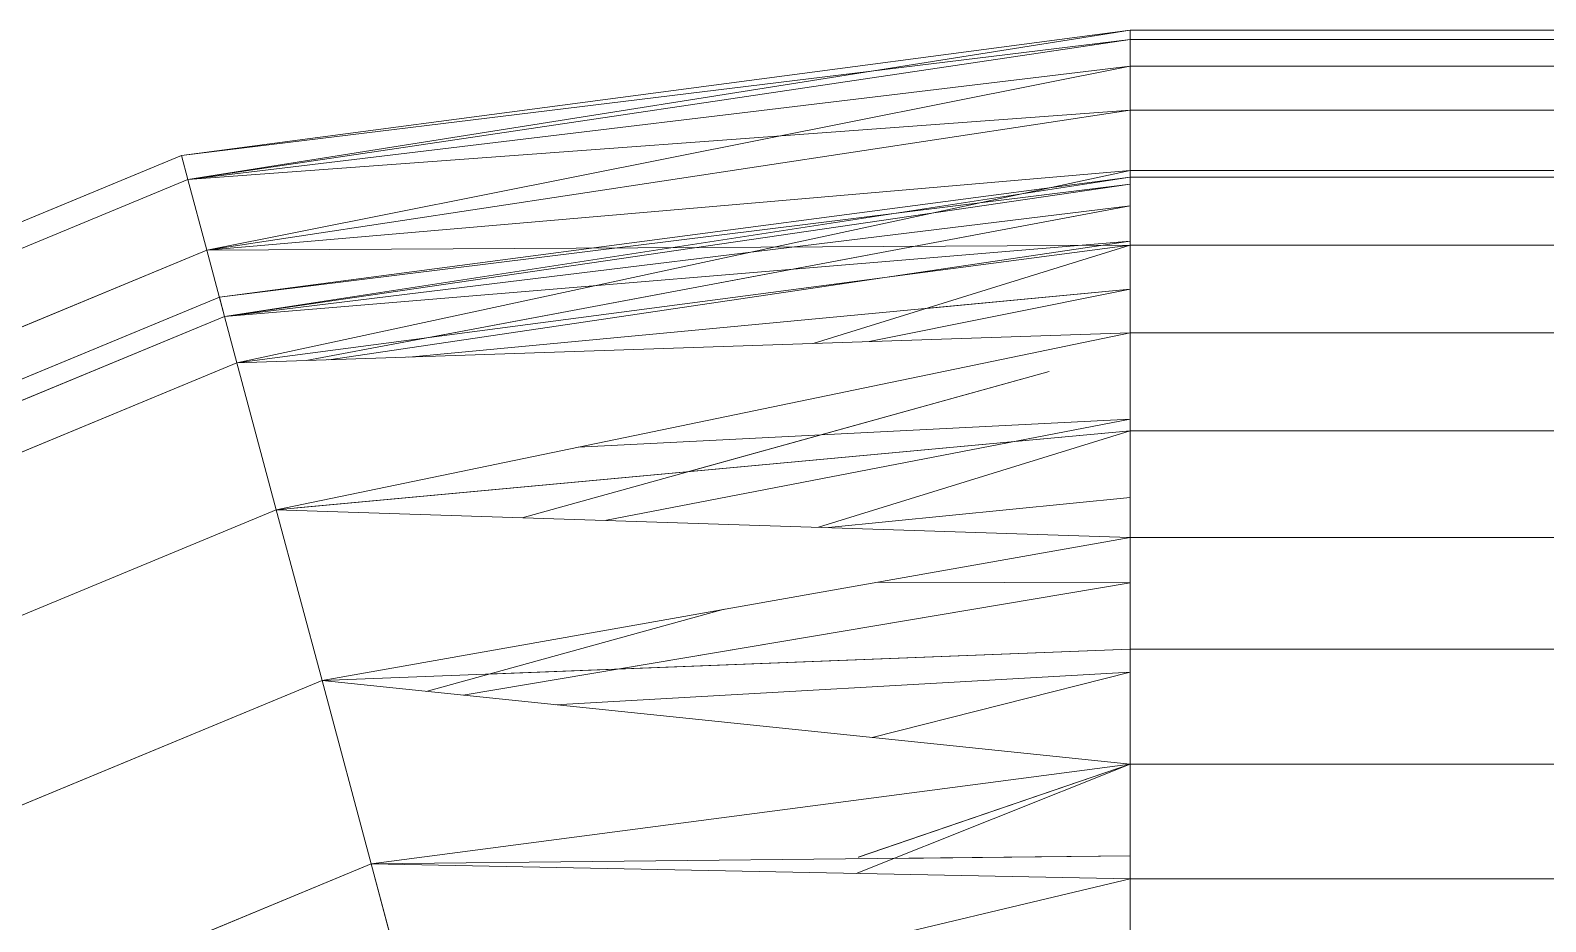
# Model space of a CAD drawing. Header units: centimetres. Extents: x -13467 to 3766, y -437 to 1921.
# Drawn here: x -4224.566 to -4223.532, y 190.693 to 191.3 of the extents above; entities that cross this region are included whole.
import ezdxf

# ---------------------------------------------------------------- set-up
doc = ezdxf.new("R2010")
doc.units = ezdxf.units.CM
doc.layers.add('M-EQPM', color=7, linetype='Continuous', lineweight=9)

# ---------------------------------------------------------------- blocks, each defined once
blk = doc.blocks.new('EQ-04-006 - EQ-04-006_dwg_Agrupar_314-1538746-Sección 1-2')
at = {"layer": 'M-EQPM', "color": 136, "true_color": 0x007f7f}
for p, q in [((-3672.4637, 191.3), (-3673.1107, 191.2148)), ((-3673.1063, 191.1984), (-3672.4637, 191.3)), ((-3673.1107, 191.2148), (-3672.4637, 191.2938)), ((-3673.1063, 191.1984), (-3672.4637, 191.2938)), ((-3672.4637, 191.2938), (-3673.1063, 191.1984)), ((-3673.1063, 191.1984), (-3672.4637, 191.2755)), ((-3673.1063, 191.1984), (-3672.4637, 191.2755)), ((-3672.4637, 191.2755), (-3673.0934, 191.1501)), ((-3672.4637, 191.2455), (-3673.1063, 191.1984)), ((-3673.0934, 191.1501), (-3672.4637, 191.2455)), ((-3673.0934, 191.1501), (-3672.4637, 191.2455)), ((-3673.1107, 191.2148), (-3673.7137, 190.9651)), ((-3673.1063, 191.1984), (-3673.1107, 191.2148)), ((-3673.1107, 191.2148), (-3673.1063, 191.1984)), ((-3673.1063, 191.1984), (-3673.7051, 190.9503)), ((-3673.1063, 191.1984), (-3673.7051, 190.9503)), ((-3673.0934, 191.1501), (-3673.1063, 191.1984)), ((-3673.1063, 191.1984), (-3673.0934, 191.1501)), ((-3672.4637, 191.2045), (-3673.0934, 191.1501)), ((-3673.0934, 191.1501), (-3672.4637, 191.2045)), ((-3673.0848, 191.1182), (-3672.4637, 191.2)), ((-3672.4637, 191.1951), (-3673.0848, 191.1182)), ((-3673.0813, 191.1051), (-3672.4637, 191.2)), ((-3673.0813, 191.1051), (-3672.4637, 191.1951)), ((-3672.4637, 191.1951), (-3673.0813, 191.1051)), ((-3673.0728, 191.0734), (-3672.4637, 191.2045)), ((-3673.0813, 191.1051), (-3672.4637, 191.1804)), ((-3673.0813, 191.1051), (-3672.4637, 191.1804)), ((-3673.0813, 191.1051), (-3672.4637, 191.1804)), ((-3672.4637, 191.1804), (-3672.9434, 191.0904)), ((-3672.4637, 191.1804), (-3672.9434, 191.0904)), ((-3673.0934, 191.1501), (-3672.4637, 191.1536)), ((-3672.4637, 191.1564), (-3673.0813, 191.1051)), ((-3672.4637, 191.1564), (-3673.0813, 191.1051)), ((-3673.0934, 191.1501), (-3673.6802, 190.9071)), ((-3673.0934, 191.1501), (-3673.6802, 190.9071)), ((-3673.0728, 191.0734), (-3673.0934, 191.1501)), ((-3673.0934, 191.1501), (-3673.0728, 191.0734)), ((-3672.6417, 191.0879), (-3672.4637, 191.1236)), ((-3672.6417, 191.0879), (-3672.4637, 191.1236)), ((-3672.4637, 191.1236), (-3672.6027, 191.1105)), ((-3672.6027, 191.1105), (-3672.4637, 191.1236)), ((-3672.4637, 191.1236), (-3672.6027, 191.1105)), ((-3672.4637, 191.1236), (-3672.6027, 191.1105)), ((-3672.4637, 191.1236), (-3672.6027, 191.1105)), ((-3673.0848, 191.1182), (-3673.6637, 190.8785)), ((-3673.0813, 191.1051), (-3673.0848, 191.1182)), ((-3673.0848, 191.1182), (-3673.0813, 191.1051)), ((-3673.0813, 191.1051), (-3673.6569, 190.8667)), ((-3673.0813, 191.1051), (-3673.6569, 190.8667)), ((-3672.7656, 190.9992), (-3672.5189, 191.0675)), ((-3672.5189, 191.0675), (-3672.7656, 190.9992)), ((-3672.7656, 190.9992), (-3672.5189, 191.0675)), ((-3672.8401, 191.016), (-3672.4637, 191.0351)), ((-3672.8401, 191.016), (-3672.4637, 191.0351)), ((-3672.8401, 191.016), (-3672.4637, 191.0351)), ((-3672.8134, 190.8647), (-3672.4637, 190.9236)), ((-3672.8134, 190.8647), (-3672.4637, 190.9236)), ((-3672.8134, 190.8647), (-3672.4637, 190.9236)), ((-3672.4637, 190.9236), (-3672.8134, 190.8647)), ((-3672.4637, 190.9236), (-3672.8134, 190.8647)), ((-3672.4637, 190.9236), (-3672.6356, 190.924)), ((-3672.6356, 190.924), (-3672.4637, 190.9236)), ((-3672.6249, 190.7357), (-3672.4637, 190.7374)), ((-3672.4637, 190.7374), (-3672.6249, 190.7357)), ((-3672.4637, 190.7374), (-3672.6249, 190.7357))]:
    blk.add_line(p, q, dxfattribs=at)
at = {"layer": 'M-EQPM', "color": 136, "true_color": 0x007f7f, "flags": 128}
for points in [[(-3672.4637, 191.2938), (-3673.1063, 191.1984), (-3673.1107, 191.2148), (-3672.4637, 191.2938), (-3673.1107, 191.2148), (-3672.4637, 191.3)], [(-3672.4637, 191.3), (-3673.1063, 191.1984), (-3672.4637, 191.3), (-3673.1107, 191.2148), (-3673.1063, 191.1984), (-3672.4637, 191.2938)], [(-3672.4637, 191.2938), (-3673.1063, 191.1984), (-3673.7051, 190.9503), (-3673.6802, 190.9071), (-3674.1841, 190.5204), (-3674.1279, 190.4642)], [(-3672.4637, 191.2938), (-3673.1063, 191.1984), (-3672.4637, 191.2755)], [(-3672.4637, 191.2455), (-3673.0934, 191.1501), (-3672.4637, 191.2755), (-3673.0934, 191.1501), (-3673.1063, 191.1984), (-3673.7051, 190.9503), (-3673.7137, 190.9651), (-3674.2314, 190.5678), (-3674.2194, 190.5557), (-3674.614, 190.0415), (-3674.5707, 190.0165), (-3674.8138, 189.4297), (-3674.737, 189.4091)], [(-3674.5019, 189.9768), (-3674.5707, 190.0165), (-3674.1841, 190.5204), (-3674.2194, 190.5557), (-3673.7051, 190.9503), (-3673.7137, 190.9651), (-3673.1107, 191.2148), (-3673.1063, 191.1984), (-3672.4637, 191.2755)], [(-3673.6404, 190.8382), (-3673.6802, 190.9071), (-3673.0934, 191.1501), (-3673.1063, 191.1984), (-3672.4637, 191.2755)], [(-3672.4637, 191.2755), (-3673.1063, 191.1984), (-3672.4637, 191.2455), (-3673.0934, 191.1501), (-3673.0728, 191.0734)], [(-3672.4637, 191.2045), (-3673.0934, 191.1501), (-3673.6802, 190.9071), (-3673.7051, 190.9503), (-3674.2194, 190.5557), (-3674.2314, 190.5678), (-3674.6287, 190.05), (-3674.614, 190.0415), (-3674.862, 189.4426), (-3674.8138, 189.4297), (-3674.5707, 190.0165), (-3674.614, 190.0415), (-3674.2194, 190.5557), (-3674.2314, 190.5678), (-3673.7137, 190.9651), (-3673.7051, 190.9503), (-3673.1063, 191.1984), (-3673.0934, 191.1501), (-3672.4637, 191.2455)], [(-3673.6404, 190.8382), (-3673.6802, 190.9071), (-3673.0934, 191.1501), (-3673.1063, 191.1984), (-3672.4637, 191.2455)], [(-3672.4637, 191.2045), (-3673.0934, 191.1501), (-3672.4637, 191.2455)], [(-3674.5019, 189.9768), (-3674.5707, 190.0165), (-3674.1841, 190.5204), (-3674.2194, 190.5557), (-3673.7051, 190.9503), (-3673.7137, 190.9651), (-3673.1107, 191.2148)], [(-3673.1107, 191.2148), (-3673.1063, 191.1984), (-3673.7051, 190.9503), (-3673.6802, 190.9071), (-3674.1841, 190.5204), (-3674.1279, 190.4642)], [(-3674.7819, 189.4212), (-3674.5421, 190), (-3674.5303, 189.9932), (-3674.1511, 190.4874), (-3674.1607, 190.4971), (-3673.6637, 190.8785), (-3673.6569, 190.8667), (-3673.0813, 191.1051), (-3672.4637, 191.1951), (-3673.0848, 191.1182), (-3672.4637, 191.2)], [(-3672.4637, 191.1951), (-3673.0813, 191.1051), (-3673.0848, 191.1182), (-3673.6637, 190.8785), (-3673.6569, 190.8667), (-3674.1511, 190.4874), (-3674.1607, 190.4971), (-3674.5421, 190), (-3674.5303, 189.9932), (-3674.7687, 189.4176), (-3674.7819, 189.4212), (-3674.5421, 190), (-3674.5303, 189.9932), (-3674.1511, 190.4874), (-3674.1607, 190.4971), (-3673.6637, 190.8785), (-3673.6569, 190.8667), (-3673.0813, 191.1051), (-3672.4637, 191.1804)], [(-3672.4637, 191.1951), (-3673.0848, 191.1182), (-3673.0813, 191.1051), (-3673.0848, 191.1182), (-3673.6637, 190.8785), (-3673.6569, 190.8667), (-3674.1511, 190.4874), (-3674.1607, 190.4971), (-3674.5421, 190), (-3674.5303, 189.9932), (-3674.7687, 189.4176), (-3674.7819, 189.4212)], [(-3673.0728, 191.0734), (-3672.4637, 191.2045), (-3673.0728, 191.0734), (-3673.0934, 191.1501), (-3672.4637, 191.2045)], [(-3673.0728, 191.0734), (-3673.0934, 191.1501), (-3672.4637, 191.2045)], [(-3672.4637, 191.2), (-3673.0813, 191.1051), (-3672.4637, 191.1951)], [(-3672.4637, 191.1951), (-3673.0813, 191.1051), (-3672.4637, 191.1804), (-3672.9434, 191.0904)], [(-3672.4637, 191.1804), (-3673.0813, 191.1051), (-3672.4637, 191.1564)], [(-3673.0728, 191.0734), (-3673.0934, 191.1501), (-3673.6802, 190.9071), (-3673.7051, 190.9503), (-3674.2194, 190.5557), (-3674.2314, 190.5678), (-3674.6287, 190.05), (-3674.614, 190.0415), (-3674.862, 189.4426), (-3674.9392, 188.8)], [(-3672.6027, 191.1105), (-3672.4637, 191.1236), (-3672.6417, 191.0879)], [(-3673.6369, 190.8321), (-3673.6569, 190.8667), (-3673.0813, 191.1051)], [(-3673.6369, 190.8321), (-3673.6569, 190.8667), (-3673.0813, 191.1051)], [(-3672.6356, 190.924), (-3672.4637, 190.9236), (-3672.8134, 190.8647)]]:
    blk.add_lwpolyline(points, dxfattribs=at)
for points in [[(-3672.4637, 191.2), (-3673.0848, 191.1182), (-3673.0813, 191.1051)], [(-3672.4637, 191.1536), (-3673.0934, 191.1501)]]:
    blk.add_lwpolyline(points, close=True, dxfattribs=at)
blk = doc.blocks.new('EQ-04-006 - EQ-04-006_dwg_Agrupar_317-1538747-Sección 1-2')
at = {"layer": 'M-EQPM', "color": 136, "true_color": 0x007f7f}
for p, q in [((-3672.4637, 191.3), (-3673.1107, 191.2148)), ((-3672.4637, 191.3), (-3673.1063, 191.1984)), ((-3656.4637, 191.3), (-3672.4637, 191.3)), ((-3672.4637, 191.2938), (-3672.4637, 191.3)), ((-3672.4637, 191.2938), (-3673.1107, 191.2148)), ((-3672.4637, 191.2938), (-3673.1063, 191.1984)), ((-3672.4637, 191.2938), (-3673.1063, 191.1984)), ((-3656.4637, 191.2938), (-3672.4637, 191.2938)), ((-3672.4637, 191.2755), (-3672.4637, 191.2938)), ((-3672.4637, 191.2755), (-3673.1063, 191.1984)), ((-3672.4637, 191.2755), (-3673.1063, 191.1984)), ((-3672.4637, 191.2755), (-3673.0934, 191.1501)), ((-3656.4637, 191.2755), (-3672.4637, 191.2755)), ((-3672.4637, 191.2455), (-3672.4637, 191.2755)), ((-3672.4637, 191.2455), (-3673.1063, 191.1984)), ((-3672.4637, 191.2455), (-3673.0934, 191.1501)), ((-3672.4637, 191.2455), (-3673.0934, 191.1501)), ((-3656.4637, 191.2455), (-3672.4637, 191.2455)), ((-3672.4637, 191.2045), (-3672.4637, 191.2455)), ((-3673.7137, 190.9651), (-3673.1107, 191.2148)), ((-3673.1063, 191.1984), (-3673.1107, 191.2148)), ((-3673.1107, 191.2148), (-3673.1063, 191.1984)), ((-3673.7051, 190.9503), (-3673.1063, 191.1984)), ((-3673.1063, 191.1984), (-3673.7051, 190.9503)), ((-3673.0934, 191.1501), (-3673.1063, 191.1984)), ((-3673.1063, 191.1984), (-3673.0934, 191.1501)), ((-3672.4637, 191.2045), (-3673.0934, 191.1501)), ((-3672.4637, 191.2045), (-3673.0934, 191.1501)), ((-3672.4637, 191.2), (-3673.0848, 191.1182)), ((-3672.4637, 191.1951), (-3673.0848, 191.1182)), ((-3672.4637, 191.2), (-3673.0813, 191.1051)), ((-3672.4637, 191.1951), (-3673.0813, 191.1051)), ((-3672.4637, 191.1951), (-3673.0813, 191.1051)), ((-3672.4637, 191.2045), (-3673.0728, 191.0734)), ((-3656.4637, 191.2045), (-3672.4637, 191.2045)), ((-3672.4637, 191.1536), (-3672.4637, 191.2045)), ((-3656.4637, 191.2), (-3672.4637, 191.2)), ((-3672.4637, 191.1804), (-3673.0813, 191.1051)), ((-3672.4637, 191.1804), (-3673.0813, 191.1051)), ((-3672.4637, 191.1804), (-3673.0257, 191.0749)), ((-3673.0257, 191.0749), (-3672.4637, 191.1804)), ((-3672.4637, 191.1536), (-3673.0934, 191.1501)), ((-3672.4637, 191.1564), (-3673.0813, 191.1051)), ((-3672.4637, 191.1564), (-3673.0813, 191.1051)), ((-3672.4637, 191.1536), (-3673.0728, 191.0734)), ((-3672.4637, 191.1536), (-3673.0728, 191.0734)), ((-3672.4637, 191.1564), (-3673.0101, 191.0755)), ((-3672.4637, 191.1564), (-3673.0101, 191.0755)), ((-3673.0101, 191.0755), (-3672.4637, 191.1564)), ((-3672.4637, 191.1564), (-3673.0101, 191.0755)), ((-3672.4637, 191.1564), (-3673.0101, 191.0755)), ((-3672.4637, 191.1536), (-3672.68, 191.0866)), ((-3672.68, 191.0866), (-3672.4637, 191.1536)), ((-3656.4637, 191.1536), (-3672.4637, 191.1536)), ((-3672.4637, 191.0939), (-3672.4637, 191.1536)), ((-3673.6802, 190.9071), (-3673.0934, 191.1501)), ((-3673.6802, 190.9071), (-3673.0934, 191.1501)), ((-3673.0728, 191.0734), (-3673.0934, 191.1501)), ((-3673.0934, 191.1501), (-3673.0728, 191.0734)), ((-3672.4637, 191.1236), (-3672.9557, 191.0773)), ((-3672.4637, 191.1236), (-3672.9557, 191.0773)), ((-3672.9557, 191.0773), (-3672.4637, 191.1236)), ((-3672.4637, 191.1236), (-3672.9557, 191.0773)), ((-3672.9557, 191.0773), (-3672.4637, 191.1236)), ((-3672.4637, 191.1236), (-3672.6417, 191.0879)), ((-3672.4637, 191.1236), (-3672.6417, 191.0879)), ((-3673.6637, 190.8785), (-3673.0848, 191.1182)), ((-3673.0813, 191.1051), (-3673.0848, 191.1182)), ((-3673.0848, 191.1182), (-3673.0813, 191.1051)), ((-3673.6569, 190.8667), (-3673.0813, 191.1051)), ((-3673.0813, 191.1051), (-3673.6569, 190.8667)), ((-3672.4637, 191.0939), (-3673.0728, 191.0734)), ((-3672.4637, 191.0939), (-3673.046, 190.9733)), ((-3656.4637, 191.0939), (-3672.4637, 191.0939)), ((-3672.4637, 191.027), (-3672.4637, 191.0939)), ((-3673.6404, 190.8382), (-3673.0728, 191.0734)), ((-3673.046, 190.9733), (-3673.0728, 191.0734)), ((-3672.5189, 191.0675), (-3672.8784, 190.9679)), ((-3672.8784, 190.9679), (-3672.5189, 191.0675)), ((-3672.8784, 190.9679), (-3672.5189, 191.0675)), ((-3672.4637, 191.0351), (-3672.8401, 191.016)), ((-3672.4637, 191.0351), (-3672.8401, 191.016)), ((-3672.4637, 191.0351), (-3672.8209, 190.9661)), ((-3672.4637, 191.0351), (-3672.8209, 190.9661)), ((-3672.8209, 190.9661), (-3672.4637, 191.0351)), ((-3672.4637, 191.0351), (-3672.8209, 190.9661)), ((-3672.4637, 191.0351), (-3672.8209, 190.9661)), ((-3672.4637, 191.027), (-3673.046, 190.9733)), ((-3672.4637, 191.027), (-3673.0319, 190.9746)), ((-3673.0319, 190.9746), (-3672.4637, 191.027)), ((-3672.4637, 191.027), (-3672.6762, 190.9614)), ((-3672.6762, 190.9614), (-3672.4637, 191.027)), ((-3656.4637, 191.027), (-3672.4637, 191.027)), ((-3672.4637, 190.9545), (-3672.4637, 191.027)), ((-3672.4637, 190.9816), (-3672.6694, 190.9612)), ((-3672.4637, 190.9816), (-3672.6694, 190.9612)), ((-3672.4637, 190.9816), (-3672.6694, 190.9612)), ((-3672.6694, 190.9612), (-3672.4637, 190.9816)), ((-3672.6694, 190.9612), (-3672.4637, 190.9816)), ((-3672.4637, 190.9816), (-3672.6694, 190.9612)), ((-3673.5887, 190.7486), (-3673.046, 190.9733)), ((-3673.046, 190.9733), (-3673.5887, 190.7486)), ((-3673.046, 190.9733), (-3673.5887, 190.7486)), ((-3672.4637, 190.9545), (-3673.046, 190.9733)), ((-3673.0148, 190.8569), (-3673.046, 190.9733)), ((-3672.4637, 190.9545), (-3673.0148, 190.8569)), ((-3656.4637, 190.9545), (-3672.4637, 190.9545)), ((-3672.4637, 190.8782), (-3672.4637, 190.9545)), ((-3672.4637, 190.9236), (-3672.9186, 190.8469)), ((-3672.4637, 190.9236), (-3672.9186, 190.8469)), ((-3672.9186, 190.8469), (-3672.4637, 190.9236)), ((-3672.4637, 190.9236), (-3672.9186, 190.8469)), ((-3672.4637, 190.9236), (-3672.9186, 190.8469)), ((-3672.4637, 190.9236), (-3672.6356, 190.924)), ((-3672.6356, 190.924), (-3672.4637, 190.9236)), ((-3672.7405, 190.9055), (-3672.9438, 190.8495)), ((-3672.9438, 190.8495), (-3672.7405, 190.9055)), ((-3672.9438, 190.8495), (-3672.7405, 190.9055)), ((-3672.4637, 190.8782), (-3673.0148, 190.8569)), ((-3672.4637, 190.8782), (-3672.9012, 190.8613)), ((-3672.4637, 190.8782), (-3672.9012, 190.8613)), ((-3672.4637, 190.8782), (-3672.9012, 190.8613)), ((-3656.4637, 190.8782), (-3672.4637, 190.8782)), ((-3672.4637, 190.8), (-3672.4637, 190.8782)), ((-3673.5284, 190.6441), (-3673.0148, 190.8569)), ((-3672.4637, 190.8), (-3673.0148, 190.8569)), ((-3672.9813, 190.7319), (-3673.0148, 190.8569)), ((-3672.4637, 190.8626), (-3672.8558, 190.8404)), ((-3672.4637, 190.8626), (-3672.8558, 190.8404)), ((-3672.4637, 190.8626), (-3672.8558, 190.8404)), ((-3672.4637, 190.8626), (-3672.8558, 190.8404)), ((-3672.8558, 190.8404), (-3672.4637, 190.8626)), ((-3672.4637, 190.8626), (-3672.6396, 190.8181)), ((-3672.6396, 190.8181), (-3672.4637, 190.8626)), ((-3672.4637, 190.8), (-3672.9813, 190.7319)), ((-3672.4637, 190.8), (-3672.6506, 190.7254)), ((-3672.4637, 190.8), (-3672.6506, 190.7254)), ((-3672.6506, 190.7254), (-3672.4637, 190.8)), ((-3672.4637, 190.8), (-3672.6491, 190.7365)), ((-3672.649, 190.7365), (-3672.4637, 190.8)), ((-3672.649, 190.7365), (-3672.4637, 190.8)), ((-3656.4637, 190.8), (-3672.4637, 190.8)), ((-3672.4637, 190.8), (-3672.4637, 190.7218)), ((-3673.4637, 190.5321), (-3672.9813, 190.7319)), ((-3672.4637, 190.7374), (-3672.9813, 190.7319)), ((-3672.4637, 190.7374), (-3672.9813, 190.7319)), ((-3672.4637, 190.7374), (-3672.9813, 190.7319)), ((-3672.4637, 190.7218), (-3672.9813, 190.7319)), ((-3672.9478, 190.6069), (-3672.9813, 190.7319)), ((-3672.4637, 190.7218), (-3672.9478, 190.6069)), ((-3656.4637, 190.7218), (-3672.4637, 190.7218)), ((-3672.4637, 190.6455), (-3672.4637, 190.7218))]:
    blk.add_line(p, q, dxfattribs=at)
at = {"layer": 'M-EQPM', "color": 136, "true_color": 0x007f7f, "flags": 128}
for points in [[(-3672.4637, 191.2755), (-3673.1063, 191.1984), (-3672.4637, 191.2938), (-3672.4637, 191.3), (-3656.4637, 191.3)], [(-3656.4637, 191.2938), (-3672.4637, 191.2938), (-3672.4637, 191.2755), (-3672.4637, 191.2455), (-3673.1063, 191.1984), (-3672.4637, 191.2455), (-3673.0934, 191.1501), (-3673.1063, 191.1984), (-3673.1107, 191.2148), (-3673.7137, 190.9651), (-3673.7051, 190.9503), (-3674.2194, 190.5557), (-3674.1841, 190.5204), (-3674.5707, 190.0165), (-3674.5019, 189.9768)], [(-3656.4637, 191.3), (-3672.4637, 191.3), (-3673.1107, 191.2148), (-3672.4637, 191.2938), (-3673.1107, 191.2148), (-3673.1063, 191.1984), (-3672.4637, 191.2938), (-3672.4637, 191.2755)], [(-3672.4637, 191.2938), (-3673.1063, 191.1984), (-3673.1107, 191.2148), (-3672.4637, 191.3), (-3673.1063, 191.1984), (-3672.4637, 191.3)], [(-3656.4637, 191.2455), (-3672.4637, 191.2455), (-3672.4637, 191.2045), (-3673.0934, 191.1501), (-3673.0728, 191.0734), (-3672.4637, 191.1536), (-3673.0934, 191.1501), (-3672.4637, 191.1536), (-3672.4637, 191.2045), (-3673.0934, 191.1501), (-3672.4637, 191.2455), (-3672.4637, 191.2755), (-3656.4637, 191.2755)], [(-3656.4637, 191.2938), (-3672.4637, 191.2938), (-3672.4637, 191.3)], [(-3654.2903, 189.3823), (-3654.5151, 189.925), (-3654.4254, 189.9768), (-3654.7995, 190.4642), (-3654.7433, 190.5204), (-3655.2472, 190.9071), (-3655.2222, 190.9503), (-3655.821, 191.1984), (-3656.4637, 191.2938), (-3656.4637, 191.2755), (-3672.4637, 191.2755), (-3673.1063, 191.1984), (-3673.7051, 190.9503), (-3673.7137, 190.9651), (-3674.2314, 190.5678), (-3674.2194, 190.5557), (-3674.614, 190.0415), (-3674.5707, 190.0165), (-3674.8138, 189.4297), (-3674.737, 189.4091)], [(-3672.4637, 191.2938), (-3673.1063, 191.1984), (-3672.4637, 191.2755)], [(-3672.4637, 191.2755), (-3673.0934, 191.1501), (-3673.1063, 191.1984), (-3672.4637, 191.2755), (-3673.0934, 191.1501), (-3673.0728, 191.0734)], [(-3672.4637, 191.2045), (-3672.4637, 191.2455), (-3656.4637, 191.2455), (-3656.4637, 191.2755), (-3655.821, 191.1984), (-3655.834, 191.1501), (-3655.2472, 190.9071), (-3655.2869, 190.8382), (-3654.7995, 190.4642), (-3654.8727, 190.391)], [(-3672.4637, 191.2455), (-3673.0934, 191.1501), (-3673.6802, 190.9071), (-3673.6404, 190.8382)], [(-3672.4637, 191.2455), (-3673.0934, 191.1501), (-3672.4637, 191.2045)], [(-3672.4637, 191.2045), (-3656.4637, 191.2045), (-3656.4637, 191.2455), (-3655.834, 191.1501), (-3656.4637, 191.2045), (-3656.4637, 191.2455), (-3655.821, 191.1984), (-3655.834, 191.1501), (-3655.2472, 190.9071), (-3655.2869, 190.8382), (-3654.7995, 190.4642), (-3654.8727, 190.391)], [(-3674.1279, 190.4642), (-3674.1841, 190.5204), (-3673.6802, 190.9071), (-3673.7051, 190.9503), (-3673.1063, 191.1984), (-3673.1107, 191.2148), (-3673.7137, 190.9651), (-3673.7051, 190.9503), (-3674.2194, 190.5557), (-3674.1841, 190.5204), (-3674.5707, 190.0165), (-3674.5019, 189.9768)], [(-3674.8682, 188.8), (-3674.8138, 189.4297), (-3674.5707, 190.0165), (-3674.614, 190.0415), (-3674.2194, 190.5557), (-3674.2314, 190.5678), (-3674.2194, 190.5557), (-3673.7051, 190.9503), (-3673.6802, 190.9071), (-3673.0934, 191.1501), (-3673.1063, 191.1984), (-3673.7051, 190.9503), (-3673.7137, 190.9651), (-3674.2314, 190.5678), (-3674.6287, 190.05), (-3674.614, 190.0415), (-3674.862, 189.4426), (-3674.8138, 189.4297), (-3674.9092, 188.8)], [(-3672.4637, 191.2), (-3673.0848, 191.1182), (-3673.0813, 191.1051), (-3673.6569, 190.8667), (-3673.6637, 190.8785), (-3674.1607, 190.4971), (-3674.1511, 190.4874), (-3674.5303, 189.9932), (-3674.5421, 190), (-3674.7819, 189.4212), (-3674.7687, 189.4176), (-3674.8587, 188.8)], [(-3672.4637, 191.1951), (-3673.0813, 191.1051), (-3673.0848, 191.1182), (-3673.6637, 190.8785), (-3673.6569, 190.8667), (-3674.1511, 190.4874), (-3674.1607, 190.4971), (-3674.5421, 190), (-3674.5303, 189.9932), (-3674.7687, 189.4176), (-3674.8441, 188.8)], [(-3673.6404, 190.8382), (-3673.6802, 190.9071), (-3673.0934, 191.1501), (-3673.1063, 191.1984), (-3673.7051, 190.9503), (-3673.6802, 190.9071), (-3674.1841, 190.5204), (-3674.1279, 190.4642)], [(-3672.4637, 191.1536), (-3673.0728, 191.0734), (-3672.4637, 191.2045), (-3673.0728, 191.0734), (-3673.0934, 191.1501), (-3672.4637, 191.2045)], [(-3672.4637, 191.1804), (-3673.0813, 191.1051), (-3672.4637, 191.1951), (-3673.0848, 191.1182), (-3672.4637, 191.1951)], [(-3672.4637, 191.2), (-3673.0813, 191.1051), (-3672.4637, 191.1951)], [(-3672.4637, 191.1804), (-3673.0813, 191.1051), (-3672.4637, 191.1951)], [(-3654.5318, 189.3176), (-3654.7316, 189.8), (-3654.6195, 189.8647), (-3654.9579, 190.3057), (-3654.8727, 190.391), (-3655.3387, 190.7486), (-3655.2869, 190.8382), (-3655.8545, 191.0734), (-3656.4637, 191.2045), (-3655.8545, 191.0734), (-3655.834, 191.1501), (-3656.4637, 191.2045), (-3672.4637, 191.2045), (-3672.4637, 191.1536), (-3672.4637, 191.0939)], [(-3673.0257, 191.0749), (-3672.4637, 191.1804), (-3673.0813, 191.1051), (-3673.6569, 190.8667), (-3673.6369, 190.8321)], [(-3673.0101, 191.0755), (-3672.4637, 191.1564), (-3673.0813, 191.1051), (-3672.4637, 191.1804)], [(-3673.0728, 191.0734), (-3672.4637, 191.1536), (-3672.68, 191.0866)], [(-3674.9092, 188.8), (-3674.8138, 189.4297), (-3674.9392, 188.8), (-3674.8138, 189.4297), (-3674.862, 189.4426), (-3674.614, 190.0415), (-3674.6287, 190.05), (-3674.2314, 190.5678), (-3674.2194, 190.5557), (-3673.7051, 190.9503), (-3673.6802, 190.9071), (-3673.0934, 191.1501), (-3673.0728, 191.0734), (-3673.6404, 190.8382), (-3673.6802, 190.9071), (-3674.1841, 190.5204), (-3674.2194, 190.5557), (-3674.614, 190.0415), (-3674.6287, 190.05), (-3674.8785, 189.447)], [(-3672.9557, 191.0773), (-3672.4637, 191.1236), (-3672.6417, 191.0879)], [(-3673.0848, 191.1182), (-3673.0813, 191.1051), (-3673.6569, 190.8667), (-3673.6637, 190.8785), (-3674.1607, 190.4971), (-3674.1511, 190.4874), (-3674.5303, 189.9932), (-3674.5421, 190), (-3674.7819, 189.4212), (-3674.7687, 189.4176), (-3674.8587, 188.8)], [(-3674.8441, 188.8), (-3674.7687, 189.4176), (-3674.5303, 189.9932), (-3674.5421, 190), (-3674.1607, 190.4971), (-3674.1511, 190.4874), (-3673.6569, 190.8667), (-3673.6637, 190.8785), (-3673.0848, 191.1182)], [(-3673.0813, 191.1051), (-3673.6569, 190.8667), (-3673.6369, 190.8321)], [(-3673.0148, 190.8569), (-3672.4637, 190.9545), (-3673.046, 190.9733), (-3672.4637, 190.9545), (-3672.4637, 191.027), (-3672.4637, 191.0939), (-3656.4637, 191.0939), (-3655.8813, 190.9733)], [(-3672.9813, 190.7319), (-3673.0148, 190.8569), (-3672.4637, 190.8782), (-3672.4637, 190.9545), (-3672.4637, 191.027), (-3656.4637, 191.027), (-3656.4637, 191.0939), (-3656.4637, 191.027), (-3672.4637, 191.027), (-3673.046, 190.9733)], [(-3672.4637, 191.0939), (-3656.4637, 191.0939), (-3655.8813, 190.9733)], [(-3674.8785, 189.447), (-3674.6287, 190.05), (-3674.614, 190.0415), (-3674.2194, 190.5557), (-3674.1841, 190.5204), (-3673.6802, 190.9071), (-3673.6404, 190.8382), (-3673.0728, 191.0734), (-3673.046, 190.9733), (-3673.0148, 190.8569)], [(-3672.8209, 190.9661), (-3672.4637, 191.0351), (-3672.8401, 191.016)], [(-3673.0319, 190.9746), (-3672.4637, 191.027), (-3672.6762, 190.9614)], [(-3655.8813, 190.9733), (-3656.4637, 191.027), (-3656.4637, 190.9545), (-3672.4637, 190.9545), (-3673.0148, 190.8569)], [(-3656.4637, 190.8782), (-3655.9125, 190.8569), (-3656.4637, 190.9545), (-3656.4637, 190.8782), (-3672.4637, 190.8782), (-3672.4637, 190.9545), (-3656.4637, 190.9545), (-3656.4637, 191.027), (-3655.8813, 190.9733)], [(-3674.0547, 190.391), (-3673.5887, 190.7486), (-3673.5284, 190.6441), (-3673.0148, 190.8569), (-3673.046, 190.9733)], [(-3672.6356, 190.924), (-3672.4637, 190.9236), (-3672.9186, 190.8469)], [(-3673.0148, 190.8569), (-3672.4637, 190.8782), (-3672.4637, 190.8), (-3673.0148, 190.8569), (-3672.4637, 190.8), (-3672.9813, 190.7319)], [(-3672.9813, 190.7319), (-3672.9478, 190.6069), (-3672.4637, 190.7218), (-3672.4637, 190.6455), (-3672.9478, 190.6069), (-3672.4637, 190.7218), (-3672.4637, 190.8), (-3672.4637, 190.8782), (-3656.4637, 190.8782), (-3655.9125, 190.8569), (-3655.946, 190.7319)], [(-3656.4637, 190.8), (-3672.4637, 190.8), (-3656.4637, 190.8)], [(-3672.9813, 190.7319), (-3673.0148, 190.8569), (-3673.5284, 190.6441), (-3673.5887, 190.7486), (-3674.0547, 190.391)], [(-3672.6396, 190.8181), (-3672.4637, 190.8626), (-3672.8558, 190.8404)], [(-3656.4637, 190.7218), (-3672.4637, 190.7218), (-3672.4637, 190.8), (-3672.9813, 190.7319)], [(-3672.9478, 190.6069), (-3672.4637, 190.573), (-3672.9166, 190.4904), (-3672.9478, 190.6069), (-3672.9813, 190.7319), (-3673.4637, 190.5321), (-3673.5284, 190.6441), (-3673.9694, 190.3057), (-3674.0547, 190.391)], [(-3674.0547, 190.391), (-3673.9694, 190.3057), (-3673.5284, 190.6441), (-3673.4637, 190.5321), (-3672.9813, 190.7319)], [(-3656.4637, 190.7218), (-3672.4637, 190.7218), (-3672.4637, 190.6455), (-3672.9478, 190.6069), (-3673.399, 190.42), (-3673.4637, 190.5321)]]:
    blk.add_lwpolyline(points, dxfattribs=at)
for points in [[(-3672.4637, 191.2), (-3673.0813, 191.1051), (-3673.0848, 191.1182)], [(-3672.4637, 191.027), (-3673.046, 190.9733), (-3672.4637, 191.0939), (-3672.4637, 191.1536), (-3656.4637, 191.1536), (-3656.4637, 191.2045), (-3656.4637, 191.1536), (-3672.4637, 191.1536), (-3673.0728, 191.0734), (-3672.4637, 191.0939), (-3673.0728, 191.0734), (-3673.046, 190.9733), (-3672.4637, 191.0939)], [(-3672.9813, 190.7319), (-3672.4637, 190.7218)]]:
    blk.add_lwpolyline(points, close=True, dxfattribs=at)
blk = doc.blocks.new('EQ-04-006 - EQ-04-006_dwg_011_ENZUNCHADOR_dwg-1538751-Sección 1-2')
for name in ['EQ-04-006 - EQ-04-006_dwg_Agrupar_314-1538746-Sección 1-2', 'EQ-04-006 - EQ-04-006_dwg_Agrupar_317-1538747-Sección 1-2']:
    blk.add_blockref(name, (0, 0))
blk = doc.blocks.new('EQ-04-006 - EQ-04-006_dwg-1538743-Sección 1-2')
blk.add_blockref('EQ-04-006 - EQ-04-006_dwg_011_ENZUNCHADOR_dwg-1538751-Sección 1-2', (0, 0))
blk = doc.blocks.new('EQ-04-006 - EQ-04-006-1538756-Sección 1-2')
blk.add_blockref('EQ-04-006 - EQ-04-006_dwg-1538743-Sección 1-2', (0, 0))
blk = doc.blocks.new('PQ_RVR_MEP-01_ZZ_ZZ_MO_T_A_rvt-2-Sección 1-2')
at = {"layer": 'M-EQPM', "lineweight": 9}
blk.add_blockref('EQ-04-006 - EQ-04-006-1538756-Sección 1-2', (0, 0), dxfattribs=at)

msp = doc.modelspace()

# ---------------------------------------------------------------- block references
at = {"lineweight": 5}
msp.add_blockref('PQ_RVR_MEP-01_ZZ_ZZ_MO_T_A_rvt-2-Sección 1-2', (-551.352, 0), dxfattribs=at)

doc.saveas('drawing.dxf')
